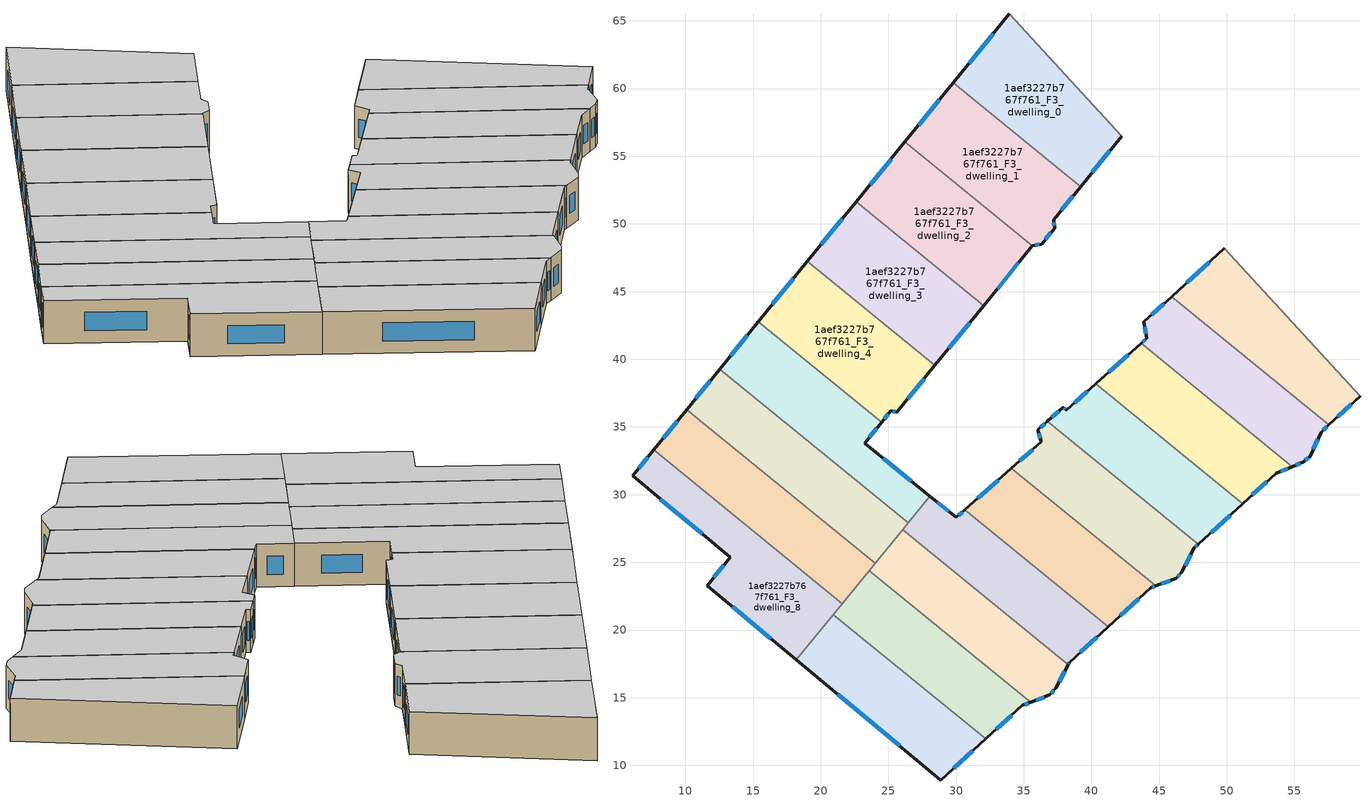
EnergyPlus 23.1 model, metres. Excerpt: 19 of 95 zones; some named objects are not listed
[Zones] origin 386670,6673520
1aef3227b767f761_F3_dwelling_0
 floor to 1aef3227b767f761_F2_dwelling_0 (EU_floor_Construction): 33.94,65.51 42.24,56.47 39.19,52.75 29.78,60.42 z9
 wall outside (EU_wall_Construction): 39.19,52.75 42.24,56.47 / 33.94,65.51 29.78,60.42 z9:12
 wall adiabatic (EU_wall_Construction): 42.24,56.47 33.94,65.51 z9:12
 wall to 1aef3227b767f761_F3_dwelling_1 (EU_wall_Construction): 29.78,60.42 39.19,52.75 z9:12
 window (EU_Window_Construction): 40.06,53.81 41.37,55.4 / 32.75,64.06 30.97,61.87 z9.86:11.14
 ceiling to 1aef3227b767f761_F4_dwelling_0 (EU_floor_Construction): 39.19,52.75 42.24,56.47 33.94,65.51 29.78,60.42 z12
1aef3227b767f761_F3_dwelling_1
 floor to 1aef3227b767f761_F2_dwelling_1 (EU_floor_Construction): 39.19,52.75 37.2,50.31 37.27,49.7 36.32,48.52 35.65,48.41 35.63,48.38 26.22,56.05 29.78,60.42 z9
 wall outside (EU_wall_Construction): 35.63,48.38 35.65,48.41 36.32,48.52 37.27,49.7 37.2,50.31 39.19,52.75 / 29.78,60.42 26.22,56.05 z9:12
 wall to 1aef3227b767f761_F3_dwelling_2 (EU_wall_Construction): 26.22,56.05 35.63,48.38 z9:12
 window (EU_Window_Construction): 35.84,48.44 36.13,48.49 / 28.76,59.17 27.24,57.3 / 37.77,51.01 38.62,52.05 / 37.25,49.87 37.22,50.14 / 36.59,48.86 37,49.36 z9.86:11.14
 ceiling to 1aef3227b767f761_F4_dwelling_1 (EU_floor_Construction): 37.27,49.7 37.2,50.31 39.19,52.75 29.78,60.42 26.22,56.05 35.63,48.38 35.65,48.41 36.32,48.52 z12
1aef3227b767f761_F3_dwelling_10
 floor to 1aef3227b767f761_F2_dwelling_10 (EU_floor_Construction): 57.55,35.16 56.96,34.62 56.16,32.85 55.67,32.42 54.84,32.07 43.66,41.18 44.08,41.55 43.87,42.76 45.92,44.63 z9
 wall outside (EU_wall_Construction): 54.84,32.07 55.67,32.42 56.16,32.85 56.96,34.62 57.55,35.16 / 45.92,44.63 43.87,42.76 44.08,41.55 43.66,41.18 z9:12
 wall to 1aef3227b767f761_F3_dwelling_9 (EU_wall_Construction): 57.55,35.16 45.92,44.63 z9:12
 wall to 1aef3227b767f761_F3_dwelling_11 (EU_wall_Construction): 43.66,41.18 54.84,32.07 z9:12
 window (EU_Window_Construction): 57.13,34.77 57.38,35.01 / 56.39,33.35 56.73,34.11 / 55.81,32.54 56.02,32.72 / 55.08,32.17 55.43,32.32 / 43.96,41.44 43.78,41.29 / 43.93,42.42 44.02,41.9 / 45.33,44.1 44.45,43.3 z9.86:11.14
 ceiling to 1aef3227b767f761_F4_dwelling_10 (EU_floor_Construction): 56.16,32.85 56.96,34.62 57.55,35.16 45.92,44.63 43.87,42.76 44.08,41.55 43.66,41.18 54.84,32.07 55.67,32.42 z12
1aef3227b767f761_F3_dwelling_11
 floor to 1aef3227b767f761_F2_dwelling_11 (EU_floor_Construction): 54.84,32.07 53.64,31.58 51.18,29.34 40.32,38.19 43.66,41.18 z9
 wall outside (EU_wall_Construction): 51.18,29.34 53.64,31.58 54.84,32.07 / 43.66,41.18 40.32,38.19 z9:12
 wall to 1aef3227b767f761_F3_dwelling_12 (EU_wall_Construction): 40.32,38.19 51.18,29.34 z9:12
 window (EU_Window_Construction): 51.89,29.98 52.94,30.94 / 42.71,40.33 41.28,39.04 / 53.99,31.72 54.5,31.93 z9.86:11.14
 ceiling to 1aef3227b767f761_F4_dwelling_11 (EU_floor_Construction): 53.64,31.58 54.84,32.07 43.66,41.18 40.32,38.19 51.18,29.34 z12
1aef3227b767f761_F3_dwelling_12
 floor to 1aef3227b767f761_F2_dwelling_12 (EU_floor_Construction): 51.18,29.34 47.9,26.34 36.75,35.43 37.9,36.47 38.15,36.25 40.32,38.19 z9
 wall outside (EU_wall_Construction): 47.9,26.34 51.18,29.34 / 40.32,38.19 38.15,36.25 37.9,36.47 36.75,35.43 z9:12
 wall to 1aef3227b767f761_F3_dwelling_13 (EU_wall_Construction): 36.75,35.43 47.9,26.34 z9:12
 window (EU_Window_Construction): 48.84,27.2 50.25,28.48 / 37.57,36.17 37.08,35.73 / 38.08,36.31 37.97,36.41 / 39.7,37.64 38.77,36.8 z9.86:11.14
 ceiling to 1aef3227b767f761_F4_dwelling_12 (EU_floor_Construction): 51.18,29.34 40.32,38.19 38.15,36.25 37.9,36.47 36.75,35.43 47.9,26.34 z12
1aef3227b767f761_F3_dwelling_13
 floor to 1aef3227b767f761_F2_dwelling_13 (EU_floor_Construction): 47.9,26.34 47.6,26.06 46.65,24.25 46.26,23.81 44.74,23.25 34.09,31.94 36.3,33.89 36.04,34.79 36.75,35.43 z9
 wall outside (EU_wall_Construction): 44.74,23.25 46.26,23.81 46.65,24.25 47.6,26.06 47.9,26.34 / 36.75,35.43 36.04,34.79 36.3,33.89 34.09,31.94 z9:12
 wall to 1aef3227b767f761_F3_dwelling_14 (EU_wall_Construction): 34.09,31.94 44.74,23.25 z9:12
 window (EU_Window_Construction): 47.68,26.14 47.81,26.26 / 46.92,24.76 47.33,25.54 / 46.37,23.93 46.54,24.12 / 45.17,23.41 45.82,23.65 / 35.67,33.34 34.72,32.5 / 36.12,34.54 36.23,34.15 / 36.55,35.25 36.24,34.97 z9.86:11.14
 ceiling to 1aef3227b767f761_F4_dwelling_13 (EU_floor_Construction): 46.65,24.25 47.6,26.06 47.9,26.34 36.75,35.43 36.04,34.79 36.3,33.89 34.09,31.94 44.74,23.25 46.26,23.81 z12
1aef3227b767f761_F3_dwelling_14
 floor to 1aef3227b767f761_F2_dwelling_14 (EU_floor_Construction): 44.74,23.25 44.38,23.12 41.22,20.23 30.62,28.87 34.09,31.94 z9
 wall outside (EU_wall_Construction): 41.22,20.23 44.38,23.12 44.74,23.25 / 34.09,31.94 30.62,28.87 z9:12
 wall to 1aef3227b767f761_F3_dwelling_15 (EU_wall_Construction): 30.62,28.87 41.22,20.23 z9:12
 window (EU_Window_Construction): 42.13,21.06 43.48,22.3 / 33.1,31.06 31.61,29.75 / 44.49,23.16 44.64,23.22 z9.86:11.14
 ceiling to 1aef3227b767f761_F4_dwelling_14 (EU_floor_Construction): 44.38,23.12 44.74,23.25 34.09,31.94 30.62,28.87 41.22,20.23 z12
1aef3227b767f761_F3_dwelling_15
 floor to 1aef3227b767f761_F2_dwelling_15 (EU_floor_Construction): 41.22,20.23 38.35,17.6 38.27,17.45 26.05,27.42 28.07,29.89 30.01,28.32 30.62,28.87 z9
 wall outside (EU_wall_Construction): 38.27,17.45 38.35,17.6 41.22,20.23 / 30.62,28.87 30.01,28.32 28.07,29.89 z9:12
 wall to 1aef3227b767f761_F3_dwelling_16 (EU_wall_Construction): 26.05,27.42 38.27,17.45 z9:12
 wall to 1aef3227b767f761_F3_dwelling_5 (EU_wall_Construction): 28.07,29.89 26.45,27.92 z9:12
 wall to 1aef3227b767f761_F3_dwelling_6 (EU_wall_Construction): 26.45,27.92 26.05,27.42 z9:12
 window (EU_Window_Construction): 38.29,17.49 38.33,17.56 / 29.45,28.77 28.62,29.45 / 30.45,28.71 30.19,28.48 / 39.17,18.35 40.4,19.48 z9.86:11.14
 ceiling to 1aef3227b767f761_F4_dwelling_15 (EU_floor_Construction): 41.22,20.23 30.62,28.87 30.01,28.32 28.07,29.89 26.05,27.42 38.27,17.45 38.35,17.6 z12
1aef3227b767f761_F3_dwelling_16
 floor to 1aef3227b767f761_F2_dwelling_16 (EU_floor_Construction): 38.27,17.45 37.35,15.69 36.92,15.2 35.5,14.66 23.58,24.38 26.05,27.42 z9
 wall outside (EU_wall_Construction): 35.5,14.66 36.92,15.2 37.35,15.69 38.27,17.45 z9:12
 wall to 1aef3227b767f761_F3_dwelling_17 (EU_wall_Construction): 23.58,24.38 35.5,14.66 z9:12
 wall to 1aef3227b767f761_F3_dwelling_6 (EU_wall_Construction): 26.05,27.42 24.02,24.93 z9:12
 wall to 1aef3227b767f761_F3_dwelling_7 (EU_wall_Construction): 24.02,24.93 23.58,24.38 z9:12
 window (EU_Window_Construction): 37.61,16.19 38.01,16.95 / 37.04,15.34 37.22,15.55 / 35.91,14.82 36.51,15.05 z9.86:11.14
 ceiling to 1aef3227b767f761_F4_dwelling_16 (EU_floor_Construction): 37.35,15.69 38.27,17.45 26.05,27.42 23.58,24.38 35.5,14.66 36.92,15.2 z12
1aef3227b767f761_F3_dwelling_17
 floor to 1aef3227b767f761_F2_dwelling_17 (EU_floor_Construction): 35.5,14.66 34.89,14.43 32.19,11.96 20.93,21.13 23.58,24.38 z9
 wall outside (EU_wall_Construction): 32.19,11.96 34.89,14.43 35.5,14.66 z9:12
 wall to 1aef3227b767f761_F3_dwelling_18 (EU_wall_Construction): 20.93,21.13 32.19,11.96 z9:12
 wall to 1aef3227b767f761_F3_dwelling_7 (EU_wall_Construction): 23.58,24.38 21.59,21.95 z9:12
 wall to 1aef3227b767f761_F3_dwelling_8 (EU_wall_Construction): 21.59,21.95 20.93,21.13 z9:12
 window (EU_Window_Construction): 35.06,14.5 35.33,14.6 / 32.96,12.66 34.12,13.72 z9.86:11.14
 ceiling to 1aef3227b767f761_F4_dwelling_17 (EU_floor_Construction): 34.89,14.43 35.5,14.66 23.58,24.38 20.93,21.13 32.19,11.96 z12
1aef3227b767f761_F3_dwelling_18
 floor to 1aef3227b767f761_F2_dwelling_18 (EU_floor_Construction): 32.19,11.96 28.87,8.92 18.2,17.79 20.93,21.13 z9
 wall outside (EU_wall_Construction): 18.2,17.79 28.87,8.92 32.19,11.96 z9:12
 wall to 1aef3227b767f761_F3_dwelling_8 (EU_wall_Construction): 20.93,21.13 18.2,17.79 z9:12
 window (EU_Window_Construction): 29.82,9.78 31.24,11.09 / 21.25,15.26 25.82,11.45 z9.86:11.14
 ceiling to 1aef3227b767f761_F4_dwelling_18 (EU_floor_Construction): 32.19,11.96 20.93,21.13 18.2,17.79 28.87,8.92 z12
1aef3227b767f761_F3_dwelling_2
 floor to 1aef3227b767f761_F2_dwelling_2 (EU_floor_Construction): 35.63,48.38 32.03,43.97 22.62,51.64 26.22,56.05 z9
 wall outside (EU_wall_Construction): 32.03,43.97 35.63,48.38 / 26.22,56.05 22.62,51.64 z9:12
 wall to 1aef3227b767f761_F3_dwelling_3 (EU_wall_Construction): 22.62,51.64 32.03,43.97 z9:12
 window (EU_Window_Construction): 33.06,45.23 34.61,47.12 / 25.19,54.79 23.65,52.9 z9.86:11.14
 ceiling to 1aef3227b767f761_F4_dwelling_2 (EU_floor_Construction): 32.03,43.97 35.63,48.38 26.22,56.05 22.62,51.64 z12
1aef3227b767f761_F3_dwelling_3
 floor to 1aef3227b767f761_F2_dwelling_3 (EU_floor_Construction): 32.03,43.97 28.44,39.55 19.02,47.23 22.62,51.64 z9
 wall outside (EU_wall_Construction): 28.44,39.55 32.03,43.97 / 22.62,51.64 19.02,47.23 z9:12
 wall to 1aef3227b767f761_F3_dwelling_4 (EU_wall_Construction): 19.02,47.23 28.44,39.55 z9:12
 window (EU_Window_Construction): 29.47,40.81 31.01,42.71 / 21.59,50.38 20.05,48.49 z9.86:11.14
 ceiling to 1aef3227b767f761_F4_dwelling_3 (EU_floor_Construction): 28.44,39.55 32.03,43.97 22.62,51.64 19.02,47.23 z12
1aef3227b767f761_F3_dwelling_4
 floor to 1aef3227b767f761_F2_dwelling_4 (EU_floor_Construction): 28.44,39.55 25.62,36.1 25.18,36.2 24.51,35.36 15.39,42.79 19.02,47.23 z9
 wall outside (EU_wall_Construction): 19.02,47.23 15.39,42.79 / 24.51,35.36 25.18,36.2 25.62,36.1 28.44,39.55 z9:12
 wall to 1aef3227b767f761_F3_dwelling_5 (EU_wall_Construction): 15.39,42.79 24.51,35.36 z9:12
 window (EU_Window_Construction): 17.98,45.96 16.43,44.06 / 26.43,37.08 27.63,38.56 / 25.31,36.17 25.5,36.12 / 24.7,35.6 24.99,35.96 z9.86:11.14
 ceiling to 1aef3227b767f761_F4_dwelling_4 (EU_floor_Construction): 25.62,36.1 28.44,39.55 19.02,47.23 15.39,42.79 24.51,35.36 25.18,36.2 z12
1aef3227b767f761_F3_dwelling_5
 floor to 1aef3227b767f761_F2_dwelling_5 (EU_floor_Construction): 24.51,35.36 23.24,33.79 28.07,29.89 26.45,27.92 12.52,39.27 15.39,42.79 z9
 wall outside (EU_wall_Construction): 15.39,42.79 12.52,39.27 / 28.07,29.89 23.24,33.79 24.51,35.36 z9:12
 wall to 1aef3227b767f761_F3_dwelling_6 (EU_wall_Construction): 12.52,39.27 26.45,27.92 z9:12
 window (EU_Window_Construction): 14.57,41.78 13.34,40.28 / 23.6,34.24 24.14,34.91 / 26.69,31.01 24.62,32.68 z9.86:11.14
 ceiling to 1aef3227b767f761_F4_dwelling_5 (EU_floor_Construction): 26.45,27.92 28.07,29.89 23.24,33.79 24.51,35.36 15.39,42.79 12.52,39.27 z12
1aef3227b767f761_F3_dwelling_6
 floor to 1aef3227b767f761_F2_dwelling_6 (EU_floor_Construction): 26.45,27.92 24.02,24.93 10.09,36.29 12.52,39.27 z9
 wall outside (EU_wall_Construction): 12.52,39.27 10.09,36.29 z9:12
 wall to 1aef3227b767f761_F3_dwelling_7 (EU_wall_Construction): 10.09,36.29 24.02,24.93 z9:12
 window (EU_Window_Construction): 11.83,38.42 10.78,37.14 z9.86:11.14
 ceiling to 1aef3227b767f761_F4_dwelling_6 (EU_floor_Construction): 24.02,24.93 26.45,27.92 12.52,39.27 10.09,36.29 z12
1aef3227b767f761_F3_dwelling_7
 floor to 1aef3227b767f761_F2_dwelling_7 (EU_floor_Construction): 24.02,24.93 21.59,21.95 7.66,33.31 10.09,36.29 z9
 wall outside (EU_wall_Construction): 10.09,36.29 7.66,33.31 z9:12
 wall to 1aef3227b767f761_F3_dwelling_8 (EU_wall_Construction): 7.66,33.31 21.59,21.95 z9:12
 window (EU_Window_Construction): 9.39,35.44 8.35,34.16 z9.86:11.14
 ceiling to 1aef3227b767f761_F4_dwelling_7 (EU_floor_Construction): 21.59,21.95 24.02,24.93 10.09,36.29 7.66,33.31 z12
1aef3227b767f761_F3_dwelling_8
 floor to 1aef3227b767f761_F2_dwelling_8 (EU_floor_Construction): 21.59,21.95 18.2,17.79 11.61,23.29 13.33,25.39 6.09,31.39 7.66,33.31 z9
 wall outside (EU_wall_Construction): 7.66,33.31 6.09,31.39 13.33,25.39 11.61,23.29 18.2,17.79 z9:12
 window (EU_Window_Construction): 8.16,29.68 11.26,27.11 / 7.21,32.76 6.54,31.94 / 13.49,21.72 16.32,19.36 / 12.84,24.79 12.1,23.89 z9.86:11.14
 ceiling to 1aef3227b767f761_F4_dwelling_8 (EU_floor_Construction): 18.2,17.79 21.59,21.95 7.66,33.31 6.09,31.39 13.33,25.39 11.61,23.29 z12
1aef3227b767f761_F3_dwelling_9
 floor to 1aef3227b767f761_F2_dwelling_9 (EU_floor_Construction): 49.83,48.19 59.84,37.27 57.55,35.16 45.92,44.63 z9
 wall outside (EU_wall_Construction): 49.83,48.19 45.92,44.63 / 57.55,35.16 59.84,37.27 z9:12
 wall adiabatic (EU_wall_Construction): 59.84,37.27 49.83,48.19 z9:12
 window (EU_Window_Construction): 48.71,47.18 47.04,45.65 / 58.2,35.76 59.18,36.67 z9.86:11.14
 ceiling to 1aef3227b767f761_F4_dwelling_9 (EU_floor_Construction): 59.84,37.27 49.83,48.19 45.92,44.63 57.55,35.16 z12
[Building]
EU S2 Campaign: North Axis=0; Terrain=City; Solar Distribution=FullExterior
[Site:Location]
Helsinki-Vantaa.AP: Latitude=60.317; Longitude=24.963; Time Zone=2; Elevation=54.6
[SizingPeriod:WeatherFileDays]
AnnualSizingPeriod: Begin Month=1; Begin Day of Month=1; End Month=12; End Day of Month=31; Day of Week for Start Day=Monday; Use Weather File Daylight Saving Period=No; Use Weather File Rain and Snow Indicators=No
[MATERIAL]
EU_InternalMass_Material: Roughness=MediumRough; Thickness=0.1; Conductivity=1; Density=1800; Specific Heat=900; Thermal Absorptance=0.9; Solar Absorptance=0.7; Visible Absorptance=0.7
[MATERIAL:NOMASS] Roughness=MediumRough; Thermal Absorptance=0.9; Solar Absorptance=0.7; Visible Absorptance=0.7
Name | Thermal Resistance
EU_wall_NoMass | 1.10183
EU_floor_NoMass | 1.70606
[WINDOWMATERIAL:SIMPLEGLAZINGSYSTEM]
EU_Window_SimpleGlazing: UFactor=3.11035; Solar Heat Gain Coefficient=0.8; Visible Transmittance=0.8
[CONSTRUCTION]
EU_wall_Construction: EU_wall_NoMass
EU_floor_Construction: EU_floor_NoMass
EU_Window_Construction: EU_Window_SimpleGlazing
EU_InternalMass_Construction: EU_InternalMass_Material
[ZONE] Type=1; Multiplier=1; Ceiling Height=autocalculate; Floor Area=autocalculate; Part of Total Floor Area=Yes
Name | Volume
1aef3227b767f761_F3_dwelling_0; 1aef3227b767f761_F3_dwelling_6 | 207.567
1aef3227b767f761_F3_dwelling_1 | 207.593
1aef3227b767f761_F3_dwelling_10 | 186.828
1aef3227b767f761_F3_dwelling_11 | 186.804
1aef3227b767f761_F3_dwelling_12; 1aef3227b767f761_F3_dwelling_17 | 186.801
1aef3227b767f761_F3_dwelling_13; 1aef3227b767f761_F3_dwelling_14 | 186.823
1aef3227b767f761_F3_dwelling_15 | 186.798
1aef3227b767f761_F3_dwelling_16 | 186.842
1aef3227b767f761_F3_dwelling_18 | 186.825
1aef3227b767f761_F3_dwelling_2 | 207.554
1aef3227b767f761_F3_dwelling_3 | 207.6
1aef3227b767f761_F3_dwelling_4 | 207.564
1aef3227b767f761_F3_dwelling_5 | 207.551
1aef3227b767f761_F3_dwelling_7 | 207.565
1aef3227b767f761_F3_dwelling_8 | 207.576
1aef3227b767f761_F3_dwelling_9 | 186.819
[INTERNALMASS] Construction=EU_InternalMass_Construction
Name | Zone or ZoneList | Surface Area
1aef3227b767f761_F3_dwelling_0_EU_InternalMass | 1aef3227b767f761_F3_dwelling_0 | 69.1892
1aef3227b767f761_F3_dwelling_1_EU_InternalMass | 1aef3227b767f761_F3_dwelling_1 | 69.1972
1aef3227b767f761_F3_dwelling_2_EU_InternalMass | 1aef3227b767f761_F3_dwelling_2 | 69.1851
1aef3227b767f761_F3_dwelling_3_EU_InternalMass | 1aef3227b767f761_F3_dwelling_3 | 69.1999
1aef3227b767f761_F3_dwelling_4_EU_InternalMass | 1aef3227b767f761_F3_dwelling_4 | 69.1879
1aef3227b767f761_F3_dwelling_5_EU_InternalMass | 1aef3227b767f761_F3_dwelling_5 | 69.1835
1aef3227b767f761_F3_dwelling_6_EU_InternalMass | 1aef3227b767f761_F3_dwelling_6 | 69.1889
1aef3227b767f761_F3_dwelling_7_EU_InternalMass | 1aef3227b767f761_F3_dwelling_7 | 69.1883
1aef3227b767f761_F3_dwelling_8_EU_InternalMass | 1aef3227b767f761_F3_dwelling_8 | 69.1919
1aef3227b767f761_F3_dwelling_9_EU_InternalMass | 1aef3227b767f761_F3_dwelling_9 | 62.273
1aef3227b767f761_F3_dwelling_10_EU_InternalMass | 1aef3227b767f761_F3_dwelling_10 | 62.2764
1aef3227b767f761_F3_dwelling_11_EU_InternalMass | 1aef3227b767f761_F3_dwelling_11 | 62.2677
1aef3227b767f761_F3_dwelling_12_EU_InternalMass | 1aef3227b767f761_F3_dwelling_12 | 62.2673
1aef3227b767f761_F3_dwelling_13_EU_InternalMass | 1aef3227b767f761_F3_dwelling_13 | 62.2746
1aef3227b767f761_F3_dwelling_14_EU_InternalMass | 1aef3227b767f761_F3_dwelling_14 | 62.2743
1aef3227b767f761_F3_dwelling_15_EU_InternalMass | 1aef3227b767f761_F3_dwelling_15 | 62.2661
1aef3227b767f761_F3_dwelling_16_EU_InternalMass | 1aef3227b767f761_F3_dwelling_16 | 62.2804
1aef3227b767f761_F3_dwelling_17_EU_InternalMass | 1aef3227b767f761_F3_dwelling_17 | 62.2672
1aef3227b767f761_F3_dwelling_18_EU_InternalMass | 1aef3227b767f761_F3_dwelling_18 | 62.2754
[OTHEREQUIPMENT] Fuel Type=Electricity; Design Level Calculation Method=Watts/Area; Power per Zone Floor Area=1; Fraction Latent=0; Fraction Radiant=0; Fraction Lost=0; Carbon Dioxide Generation Rate=0; EndUse Subcategory=EU_Step8_InternalGains
Name | Zone or ZoneList or Space or SpaceList | Schedule
EU_Step8_InternalGain_1aef3227b767f761_F3_dwelling_0_f000 | 1aef3227b767f761_F3_dwelling_0 | EU_Step8_GainSchedule_1aef3227b767f761_F3_dwelling_0_f000
EU_Step8_InternalGain_1aef3227b767f761_F3_dwelling_1_f000 | 1aef3227b767f761_F3_dwelling_1 | EU_Step8_GainSchedule_1aef3227b767f761_F3_dwelling_1_f000
EU_Step8_InternalGain_1aef3227b767f761_F3_dwelling_2_f000 | 1aef3227b767f761_F3_dwelling_2 | EU_Step8_GainSchedule_1aef3227b767f761_F3_dwelling_2_f000
EU_Step8_InternalGain_1aef3227b767f761_F3_dwelling_3_f000 | 1aef3227b767f761_F3_dwelling_3 | EU_Step8_GainSchedule_1aef3227b767f761_F3_dwelling_3_f000
EU_Step8_InternalGain_1aef3227b767f761_F3_dwelling_4_f000 | 1aef3227b767f761_F3_dwelling_4 | EU_Step8_GainSchedule_1aef3227b767f761_F3_dwelling_4_f000
EU_Step8_InternalGain_1aef3227b767f761_F3_dwelling_5_f000 | 1aef3227b767f761_F3_dwelling_5 | EU_Step8_GainSchedule_1aef3227b767f761_F3_dwelling_5_f000
EU_Step8_InternalGain_1aef3227b767f761_F3_dwelling_6_f000 | 1aef3227b767f761_F3_dwelling_6 | EU_Step8_GainSchedule_1aef3227b767f761_F3_dwelling_6_f000
EU_Step8_InternalGain_1aef3227b767f761_F3_dwelling_7_f000 | 1aef3227b767f761_F3_dwelling_7 | EU_Step8_GainSchedule_1aef3227b767f761_F3_dwelling_7_f000
EU_Step8_InternalGain_1aef3227b767f761_F3_dwelling_8_f000 | 1aef3227b767f761_F3_dwelling_8 | EU_Step8_GainSchedule_1aef3227b767f761_F3_dwelling_8_f000
EU_Step8_InternalGain_1aef3227b767f761_F3_dwelling_9_f000 | 1aef3227b767f761_F3_dwelling_9 | EU_Step8_GainSchedule_1aef3227b767f761_F3_dwelling_9_f000
EU_Step8_InternalGain_1aef3227b767f761_F3_dwelling_10_f000 | 1aef3227b767f761_F3_dwelling_10 | EU_Step8_GainSchedule_1aef3227b767f761_F3_dwelling_10_f000
EU_Step8_InternalGain_1aef3227b767f761_F3_dwelling_11_f000 | 1aef3227b767f761_F3_dwelling_11 | EU_Step8_GainSchedule_1aef3227b767f761_F3_dwelling_11_f000
EU_Step8_InternalGain_1aef3227b767f761_F3_dwelling_12_f000 | 1aef3227b767f761_F3_dwelling_12 | EU_Step8_GainSchedule_1aef3227b767f761_F3_dwelling_12_f000
EU_Step8_InternalGain_1aef3227b767f761_F3_dwelling_13_f000 | 1aef3227b767f761_F3_dwelling_13 | EU_Step8_GainSchedule_1aef3227b767f761_F3_dwelling_13_f000
EU_Step8_InternalGain_1aef3227b767f761_F3_dwelling_14_f000 | 1aef3227b767f761_F3_dwelling_14 | EU_Step8_GainSchedule_1aef3227b767f761_F3_dwelling_14_f000
EU_Step8_InternalGain_1aef3227b767f761_F3_dwelling_15_f000 | 1aef3227b767f761_F3_dwelling_15 | EU_Step8_GainSchedule_1aef3227b767f761_F3_dwelling_15_f000
EU_Step8_InternalGain_1aef3227b767f761_F3_dwelling_16_f000 | 1aef3227b767f761_F3_dwelling_16 | EU_Step8_GainSchedule_1aef3227b767f761_F3_dwelling_16_f000
EU_Step8_InternalGain_1aef3227b767f761_F3_dwelling_17_f000 | 1aef3227b767f761_F3_dwelling_17 | EU_Step8_GainSchedule_1aef3227b767f761_F3_dwelling_17_f000
EU_Step8_InternalGain_1aef3227b767f761_F3_dwelling_18_f000 | 1aef3227b767f761_F3_dwelling_18 | EU_Step8_GainSchedule_1aef3227b767f761_F3_dwelling_18_f000
[ZONEVENTILATION:DESIGNFLOWRATE] Schedule=EU_AlwaysOn; Design Flow Rate Calculation Method=AirChanges/Hour; Air Changes per Hour=0.756316; Ventilation Type=Natural; Fan Pressure Rise=0; Fan Total Efficiency=1; Constant Term Coefficient=1; Temperature Term Coefficient=0; Velocity Term Coefficient=0; Velocity Squared Term Coefficient=0; Minimum Indoor Temperature=-100; Maximum Indoor Temperature=100; Delta Temperature=-100; Minimum Outdoor Temperature=-100; Maximum Outdoor Temperature=100; Maximum Wind Speed=40
Name | Zone or ZoneList or Space or SpaceList
EU_ConstantAir_1aef3227b767f761_F3_dwelling_0 | 1aef3227b767f761_F3_dwelling_0
EU_ConstantAir_1aef3227b767f761_F3_dwelling_1 | 1aef3227b767f761_F3_dwelling_1
EU_ConstantAir_1aef3227b767f761_F3_dwelling_2 | 1aef3227b767f761_F3_dwelling_2
EU_ConstantAir_1aef3227b767f761_F3_dwelling_3 | 1aef3227b767f761_F3_dwelling_3
EU_ConstantAir_1aef3227b767f761_F3_dwelling_4 | 1aef3227b767f761_F3_dwelling_4
EU_ConstantAir_1aef3227b767f761_F3_dwelling_5 | 1aef3227b767f761_F3_dwelling_5
EU_ConstantAir_1aef3227b767f761_F3_dwelling_6 | 1aef3227b767f761_F3_dwelling_6
EU_ConstantAir_1aef3227b767f761_F3_dwelling_7 | 1aef3227b767f761_F3_dwelling_7
EU_ConstantAir_1aef3227b767f761_F3_dwelling_8 | 1aef3227b767f761_F3_dwelling_8
EU_ConstantAir_1aef3227b767f761_F3_dwelling_9 | 1aef3227b767f761_F3_dwelling_9
EU_ConstantAir_1aef3227b767f761_F3_dwelling_10 | 1aef3227b767f761_F3_dwelling_10
EU_ConstantAir_1aef3227b767f761_F3_dwelling_11 | 1aef3227b767f761_F3_dwelling_11
EU_ConstantAir_1aef3227b767f761_F3_dwelling_12 | 1aef3227b767f761_F3_dwelling_12
EU_ConstantAir_1aef3227b767f761_F3_dwelling_13 | 1aef3227b767f761_F3_dwelling_13
EU_ConstantAir_1aef3227b767f761_F3_dwelling_14 | 1aef3227b767f761_F3_dwelling_14
EU_ConstantAir_1aef3227b767f761_F3_dwelling_15 | 1aef3227b767f761_F3_dwelling_15
EU_ConstantAir_1aef3227b767f761_F3_dwelling_16 | 1aef3227b767f761_F3_dwelling_16
EU_ConstantAir_1aef3227b767f761_F3_dwelling_17 | 1aef3227b767f761_F3_dwelling_17
EU_ConstantAir_1aef3227b767f761_F3_dwelling_18 | 1aef3227b767f761_F3_dwelling_18
[HVACTEMPLATE:ZONE:IDEALLOADSAIRSYSTEM] System Availability Schedule=EU_AlwaysOn; Maximum Heating Supply Air Temperature=50; Minimum Cooling Supply Air Temperature=13; Maximum Heating Supply Air Humidity Ratio=0.0156; Minimum Cooling Supply Air Humidity Ratio=0.0077; Heating Limit=NoLimit; Cooling Limit=NoLimit; Heating Availability Schedule=EU_AlwaysOn; Cooling Availability Schedule=EU_CoolingOff; Dehumidification Control Type=ConstantSensibleHeatRatio; Cooling Sensible Heat Ratio=0.7; Dehumidification Setpoint=60; Humidification Control Type=None; Humidification Setpoint=30; Outdoor Air Method=None; Outdoor Air Flow Rate per Person=0.00944; Outdoor Air Flow Rate per Zone Floor Area=0; Outdoor Air Flow Rate per Zone=0; Demand Controlled Ventilation Type=None; Outdoor Air Economizer Type=NoEconomizer; Heat Recovery Type=None; Sensible Heat Recovery Effectiveness=0.7; Latent Heat Recovery Effectiveness=0.65
Name | Template Thermostat
1aef3227b767f761_F3_dwelling_0 | EU_HeatOnly_1aef3227b767f761_F3_dwelling_0
1aef3227b767f761_F3_dwelling_1 | EU_HeatOnly_1aef3227b767f761_F3_dwelling_1
1aef3227b767f761_F3_dwelling_2 | EU_HeatOnly_1aef3227b767f761_F3_dwelling_2
1aef3227b767f761_F3_dwelling_3 | EU_HeatOnly_1aef3227b767f761_F3_dwelling_3
1aef3227b767f761_F3_dwelling_4 | EU_HeatOnly_1aef3227b767f761_F3_dwelling_4
1aef3227b767f761_F3_dwelling_5 | EU_HeatOnly_1aef3227b767f761_F3_dwelling_5
1aef3227b767f761_F3_dwelling_6 | EU_HeatOnly_1aef3227b767f761_F3_dwelling_6
1aef3227b767f761_F3_dwelling_7 | EU_HeatOnly_1aef3227b767f761_F3_dwelling_7
1aef3227b767f761_F3_dwelling_8 | EU_HeatOnly_1aef3227b767f761_F3_dwelling_8
1aef3227b767f761_F3_dwelling_9 | EU_HeatOnly_1aef3227b767f761_F3_dwelling_9
1aef3227b767f761_F3_dwelling_10 | EU_HeatOnly_1aef3227b767f761_F3_dwelling_10
1aef3227b767f761_F3_dwelling_11 | EU_HeatOnly_1aef3227b767f761_F3_dwelling_11
1aef3227b767f761_F3_dwelling_12 | EU_HeatOnly_1aef3227b767f761_F3_dwelling_12
1aef3227b767f761_F3_dwelling_13 | EU_HeatOnly_1aef3227b767f761_F3_dwelling_13
1aef3227b767f761_F3_dwelling_14 | EU_HeatOnly_1aef3227b767f761_F3_dwelling_14
1aef3227b767f761_F3_dwelling_15 | EU_HeatOnly_1aef3227b767f761_F3_dwelling_15
1aef3227b767f761_F3_dwelling_16 | EU_HeatOnly_1aef3227b767f761_F3_dwelling_16
1aef3227b767f761_F3_dwelling_17 | EU_HeatOnly_1aef3227b767f761_F3_dwelling_17
1aef3227b767f761_F3_dwelling_18 | EU_HeatOnly_1aef3227b767f761_F3_dwelling_18
[SIZING:ZONE] Zone Cooling Design Supply Air Temperature Input Method=SupplyAirTemperature; Zone Cooling Design Supply Air Temperature=13; Zone Heating Design Supply Air Temperature Input Method=SupplyAirTemperature; Zone Heating Design Supply Air Temperature=50; Zone Cooling Design Supply Air Humidity Ratio=0.008; Zone Heating Design Supply Air Humidity Ratio=0.008; Cooling Design Air Flow Method=DesignDay; Cooling Design Air Flow Rate=0; Cooling Minimum Air Flow per Zone Floor Area=0.000762; Cooling Minimum Air Flow=0; Cooling Minimum Air Flow Fraction=0.2; Heating Design Air Flow Method=DesignDay; Heating Design Air Flow Rate=0; Heating Maximum Air Flow per Zone Floor Area=0.002032; Heating Maximum Air Flow=0.141576; Heating Maximum Air Flow Fraction=0.3; Account for Dedicated Outdoor Air System=No; Dedicated Outdoor Air System Control Strategy=NeutralSupplyAir; Dedicated Outdoor Air Low Setpoint Temperature for Design=autosize; Dedicated Outdoor Air High Setpoint Temperature for Design=autosize; Zone Load Sizing Method=Sensible Load Only No Latent Load; Zone Latent Cooling Design Supply Air Humidity Ratio Input Method=HumidityRatioDifference; Zone Cooling Design Supply Air Humidity Ratio Difference=0.005; Zone Latent Heating Design Supply Air Humidity Ratio Input Method=HumidityRatioDifference; Zone Humidification Design Supply Air Humidity Ratio Difference=0.005
1aef3227b767f761_F3_dwelling_0; 1aef3227b767f761_F3_dwelling_1; 1aef3227b767f761_F3_dwelling_2; 1aef3227b767f761_F3_dwelling_3; 1aef3227b767f761_F3_dwelling_4; 1aef3227b767f761_F3_dwelling_5; 1aef3227b767f761_F3_dwelling_6; 1aef3227b767f761_F3_dwelling_7; 1aef3227b767f761_F3_dwelling_8; 1aef3227b767f761_F3_dwelling_9; 1aef3227b767f761_F3_dwelling_10; 1aef3227b767f761_F3_dwelling_11; 1aef3227b767f761_F3_dwelling_12; 1aef3227b767f761_F3_dwelling_13; 1aef3227b767f761_F3_dwelling_14; 1aef3227b767f761_F3_dwelling_15; 1aef3227b767f761_F3_dwelling_16; 1aef3227b767f761_F3_dwelling_17; 1aef3227b767f761_F3_dwelling_18
[SCHEDULE:CONSTANT]
Name | Hourly Value
EU_AlwaysOn | 1
EU_CoolingOff | 0
[SCHEDULE:FILE] Column Number=1; Rows to Skip at Top=0; Number of Hours of Data=8760; Column Separator=Comma; Interpolate to Timestep=No; Minutes per Item=60; Adjust Schedule for Daylight Savings=Yes
Name | File
EU_Step8_GainSchedule_1aef3227b767f761_F3_dwelling_0_f000 | ../../schedules/1aef3227b767f761/1aef3227b767f761_F3_dwelling_0_f000_gain.csv
EU_Step8_GainSchedule_1aef3227b767f761_F3_dwelling_1_f000 | ../../schedules/1aef3227b767f761/1aef3227b767f761_F3_dwelling_1_f000_gain.csv
EU_Step8_GainSchedule_1aef3227b767f761_F3_dwelling_2_f000 | ../../schedules/1aef3227b767f761/1aef3227b767f761_F3_dwelling_2_f000_gain.csv
EU_Step8_GainSchedule_1aef3227b767f761_F3_dwelling_3_f000 | ../../schedules/1aef3227b767f761/1aef3227b767f761_F3_dwelling_3_f000_gain.csv
EU_Step8_GainSchedule_1aef3227b767f761_F3_dwelling_4_f000 | ../../schedules/1aef3227b767f761/1aef3227b767f761_F3_dwelling_4_f000_gain.csv
EU_Step8_GainSchedule_1aef3227b767f761_F3_dwelling_5_f000 | ../../schedules/1aef3227b767f761/1aef3227b767f761_F3_dwelling_5_f000_gain.csv
EU_Step8_GainSchedule_1aef3227b767f761_F3_dwelling_6_f000 | ../../schedules/1aef3227b767f761/1aef3227b767f761_F3_dwelling_6_f000_gain.csv
EU_Step8_GainSchedule_1aef3227b767f761_F3_dwelling_7_f000 | ../../schedules/1aef3227b767f761/1aef3227b767f761_F3_dwelling_7_f000_gain.csv
EU_Step8_GainSchedule_1aef3227b767f761_F3_dwelling_8_f000 | ../../schedules/1aef3227b767f761/1aef3227b767f761_F3_dwelling_8_f000_gain.csv
EU_Step8_GainSchedule_1aef3227b767f761_F3_dwelling_9_f000 | ../../schedules/1aef3227b767f761/1aef3227b767f761_F3_dwelling_9_f000_gain.csv
EU_Step8_GainSchedule_1aef3227b767f761_F3_dwelling_10_f000 | ../../schedules/1aef3227b767f761/1aef3227b767f761_F3_dwelling_10_f000_gain.csv
EU_Step8_GainSchedule_1aef3227b767f761_F3_dwelling_11_f000 | ../../schedules/1aef3227b767f761/1aef3227b767f761_F3_dwelling_11_f000_gain.csv
EU_Step8_GainSchedule_1aef3227b767f761_F3_dwelling_12_f000 | ../../schedules/1aef3227b767f761/1aef3227b767f761_F3_dwelling_12_f000_gain.csv
EU_Step8_GainSchedule_1aef3227b767f761_F3_dwelling_13_f000 | ../../schedules/1aef3227b767f761/1aef3227b767f761_F3_dwelling_13_f000_gain.csv
EU_Step8_GainSchedule_1aef3227b767f761_F3_dwelling_14_f000 | ../../schedules/1aef3227b767f761/1aef3227b767f761_F3_dwelling_14_f000_gain.csv
EU_Step8_GainSchedule_1aef3227b767f761_F3_dwelling_15_f000 | ../../schedules/1aef3227b767f761/1aef3227b767f761_F3_dwelling_15_f000_gain.csv
EU_Step8_GainSchedule_1aef3227b767f761_F3_dwelling_16_f000 | ../../schedules/1aef3227b767f761/1aef3227b767f761_F3_dwelling_16_f000_gain.csv
EU_Step8_GainSchedule_1aef3227b767f761_F3_dwelling_17_f000 | ../../schedules/1aef3227b767f761/1aef3227b767f761_F3_dwelling_17_f000_gain.csv
EU_Step8_GainSchedule_1aef3227b767f761_F3_dwelling_18_f000 | ../../schedules/1aef3227b767f761/1aef3227b767f761_F3_dwelling_18_f000_gain.csv
